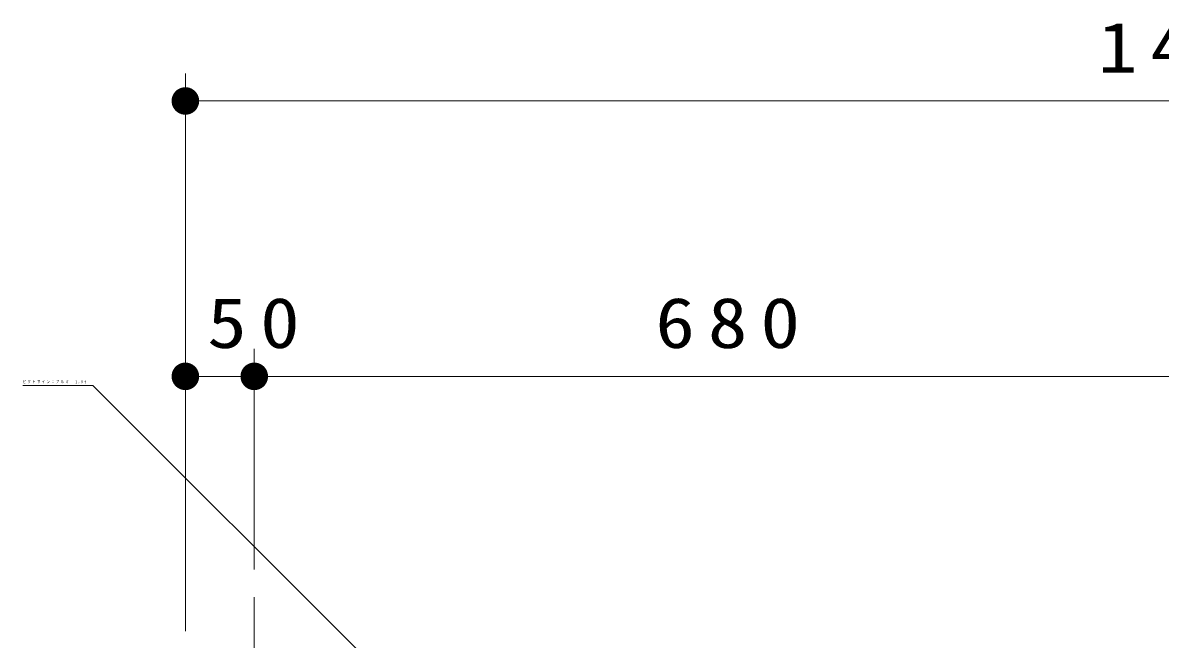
# Model space of a CAD drawing. Units: millimetres on the paper, scale 1:20. Extents: x -385 to 0, y 0 to 267.
# Drawn here: x -300.83 to -259.55, y 156.05 to 178.44 of the extents above; entities that cross this region are included whole.
import ezdxf

# ---------------------------------------------------------------- set-up
doc = ezdxf.new("R2010")
doc.units = ezdxf.units.MM
doc.linetypes.add('USER2', pattern=[6, 3, -1, 1, -1])
doc.layers.add('1_20', color=190, linetype='Continuous', lineweight=25)
doc.styles.add('ＭＳ ゴシック', font='')
doc.styles.get('ＭＳ ゴシック').set_extended_font_data('MS Gothic')

# ---------------------------------------------------------------- blocks, each defined once
blk = doc.blocks.new('filled_dot')
at = {"color": 0, "linetype": 'Continuous', "lineweight": -2, "const_width": 1.25}
blk.add_lwpolyline([(-0.625, 0, 1), (0.625, 0, 1)], format="xyb", close=True, dxfattribs=at)

msp = doc.modelspace()

# ---------------------------------------------------------------- linework, layer by layer
at = {"layer": '1_20', "color": 7, "lineweight": 13}
for p, q in [((-294.925, 156.35), (-294.925, 176.6)), ((-294.925, 175.6), (-221.925, 175.6)), ((-292.425, 158.583), (-292.425, 166.6)), ((-294.925, 165.6), (-290.211, 165.6)), ((-292.425, 165.6), (-258.425, 165.6))]:
    msp.add_line(p, q, dxfattribs=at)
at = {"layer": '1_20', "color": 7, "linetype": 'USER2', "lineweight": 13}
msp.add_line((-292.425, 157.583), (-292.425, 132.01), dxfattribs=at)
at = {"layer": '1_20', "color": 7, "lineweight": 13}
msp.add_lwpolyline([(-288.261, 155.248), (-298.283, 165.27), (-300.826, 165.27)], dxfattribs=at)

# ---------------------------------------------------------------- block references
at = {"layer": '1_20', "color": 7, "lineweight": 13, "xscale": 0.4, "yscale": 0.4}
for p in [(-294.925, 175.6), (-294.925, 165.6), (-292.425, 165.6)]:
    msp.add_blockref('filled_dot', p, dxfattribs=at)
at = {"layer": '1_20', "color": 7, "lineweight": 13, "xscale": 0.4, "yscale": 0.4, "rotation": 180}
msp.add_blockref('filled_dot', (-292.425, 165.6), dxfattribs=at)

# ---------------------------------------------------------------- texts
at = {"layer": '1_20', "color": 7, "style": 'ＭＳ ゴシック'}
for s, insert, char_height, attachment_point in [('\\T1.33;\\W1.15;1460', (-258.001, 176.6), 1.833, 8), ('\\T1.34;\\W1.15;50', (-292.211, 166.6), 1.833, 8), ('\\T1.33;\\W1.15;680', (-275.01, 166.6), 1.833, 8), ('\\T1.5;\\W0.75;ピクトサイン：アルミ\u30001.0ｔ', (-300.826, 165.403), 0.11, 4)]:
    msp.add_mtext(s, dxfattribs=dict(at, insert=insert, char_height=char_height, attachment_point=attachment_point))

doc.saveas('drawing.dxf')
